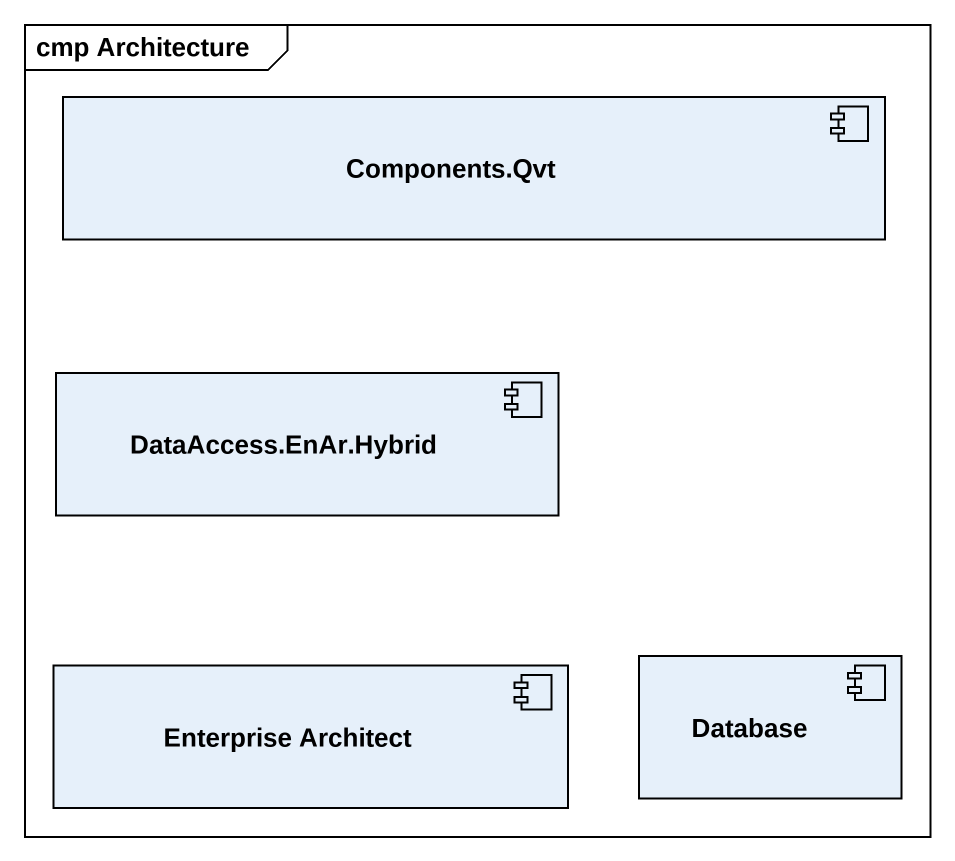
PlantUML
@startuml
mainframe cmp Architecture
component "Components.Qvt" as Components_Qvt
component "DataAccess.EnAr.Hybrid" as DataAccess_EnAr_Hybrid
component "Enterprise Architect" as Enterprise_Architect
component "Database" as Database_
@enduml
